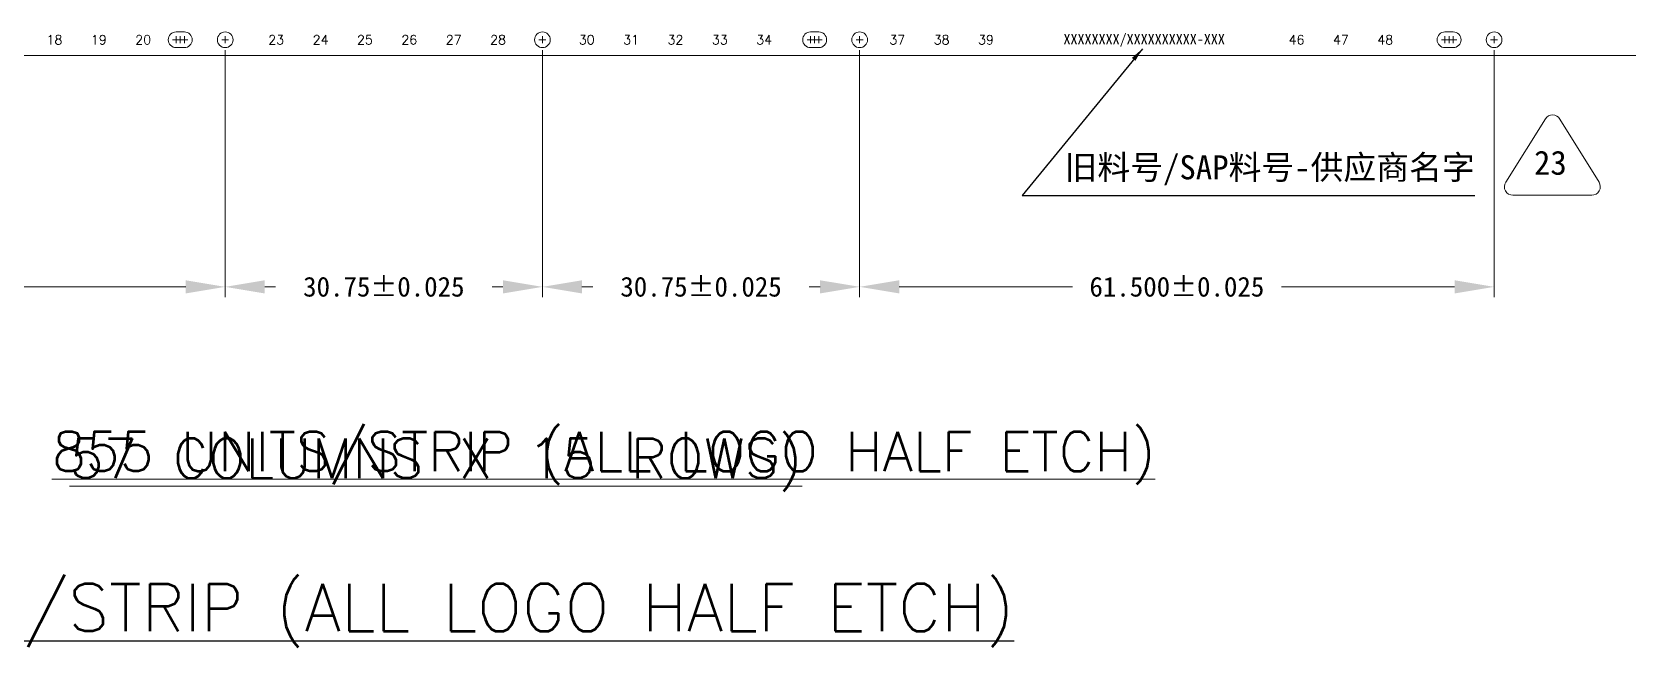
# Model space of a CAD drawing. Header units: millimetres. Extents: x -176 to -53, y -166 to -6.
# Drawn here: x -145.17 to -98.76, y -166.42 to -148.53 of the extents above; entities that cross this region are included whole.
import ezdxf

# ---------------------------------------------------------------- set-up
doc = ezdxf.new("R2010")
doc.units = ezdxf.units.MM
doc.layers.add('0D', color=4, linetype='Continuous')
doc.layers.add('标注', color=4, linetype='Continuous')
doc.layers.add('1', color=7, linetype='Continuous', lineweight=18)
doc.layers.add('1D', color=4, linetype='Continuous', lineweight=18)
doc.styles.add('SIMPLEX', font='simplex.shx', dxfattribs={"bigfont": 'gbcbig.shx'})
doc.styles.get("Standard").update_dxf_attribs({"font": 'txt', "bigfont": 'gbcbig.shx'})
doc.styles.add('宋体', font='SimSun.ttf')
doc.dimstyles.new('ISO-25', dxfattribs={"dimtxt": 2.5, "dimasz": 2.5, "dimexe": 1.25, "dimexo": 0.625, "dimtad": 1, "dimtxsty": 'Standard', "dimcen": 2.5, "dimadec": 0, "dimazin": 0, "dimtfac": 1, "dimtmove": 0, "dimatfit": 3, "dimfxl": 1, "dimarcsym": 0})

msp = doc.modelspace()

# ---------------------------------------------------------------- hatches: boundary and pattern name
at = {"layer": '标注', "lineweight": 5}
for points in [[(-140.7032, -155.7525), (-140.7032, -156.1359), (-139.5532, -155.9442)], [(-138.4032, -155.7525), (-138.4032, -156.1359), (-139.5532, -155.9442)], [(-131.4782, -155.7525), (-131.4782, -156.1359), (-130.3282, -155.9442)], [(-129.1782, -155.7525), (-129.1782, -156.1359), (-130.3282, -155.9442)], [(-122.2532, -155.7525), (-122.2532, -156.1359), (-121.1032, -155.9442)], [(-119.9532, -155.7525), (-119.9532, -156.1359), (-121.1032, -155.9442)], [(-103.8032, -155.7525), (-103.8032, -156.1359), (-102.6532, -155.9442)]]:
    msp.add_hatch(color=256, dxfattribs=at).paths.add_polyline_path(points, flags=0)

# ---------------------------------------------------------------- linework, layer by layer
at = {"layer": '1', "lineweight": 5}
msp.add_line((-92.0782, -149.209), (-168.8782, -149.209), dxfattribs=at)
for points in [[(-140.7418, -148.984, 1), (-140.7418, -148.5268), (-140.9818, -148.5268, 1), (-140.9818, -148.984)], [(-122.2918, -148.984, 1), (-122.2918, -148.5268), (-122.5318, -148.5268, 1), (-122.5318, -148.984)], [(-103.8418, -148.984, 1), (-103.8418, -148.5268), (-104.0818, -148.5268, 1), (-104.0818, -148.984)]]:
    msp.add_lwpolyline(points, format="xyb", close=True, dxfattribs=at)
for centre in [(-139.5532, -148.7554), (-130.3282, -148.7554), (-121.1032, -148.7554), (-102.6532, -148.7554)]:
    msp.add_circle(centre, 0.2286, dxfattribs=at)
at = {"layer": '1D', "lineweight": 5}
for p, q in [((-141.0818, -148.7554), (-140.8818, -148.7554)), ((-140.9818, -148.8554), (-140.9818, -148.6554)), ((-140.9618, -148.7554), (-140.7618, -148.7554)), ((-140.8618, -148.8554), (-140.8618, -148.6554)), ((-140.8418, -148.7554), (-140.6418, -148.7554)), ((-140.7418, -148.8554), (-140.7418, -148.6554)), ((-139.6532, -148.7554), (-139.4532, -148.7554)), ((-139.5532, -148.8554), (-139.5532, -148.6554)), ((-130.4282, -148.7554), (-130.2282, -148.7554)), ((-130.3282, -148.8554), (-130.3282, -148.6554)), ((-122.6318, -148.7554), (-122.4318, -148.7554)), ((-122.5318, -148.8554), (-122.5318, -148.6554)), ((-122.5118, -148.7554), (-122.3118, -148.7554)), ((-122.4118, -148.8554), (-122.4118, -148.6554)), ((-122.3918, -148.7554), (-122.1918, -148.7554)), ((-122.2918, -148.8554), (-122.2918, -148.6554)), ((-121.2032, -148.7554), (-121.0032, -148.7554)), ((-121.1032, -148.8554), (-121.1032, -148.6554)), ((-104.1818, -148.7554), (-103.9818, -148.7554)), ((-104.0818, -148.8554), (-104.0818, -148.6554)), ((-104.0618, -148.7554), (-103.8618, -148.7554)), ((-103.9618, -148.8554), (-103.9618, -148.6554)), ((-103.9418, -148.7554), (-103.7418, -148.7554)), ((-103.8418, -148.8554), (-103.8418, -148.6554)), ((-102.7532, -148.7554), (-102.5532, -148.7554)), ((-102.6532, -148.8554), (-102.6532, -148.6554))]:
    msp.add_line(p, q, dxfattribs=at)
at = {"layer": '标注', "lineweight": 5}
for p, q in [((-139.5532, -149.0554), (-139.5532, -156.2442)), ((-139.5532, -149.0554), (-139.5532, -156.2442)), ((-130.3282, -149.0554), (-130.3282, -156.2442)), ((-130.3282, -149.0554), (-130.3282, -156.2442)), ((-121.1032, -149.0554), (-121.1032, -156.2442)), ((-121.1032, -149.0554), (-121.1032, -156.2442)), ((-102.6532, -149.0554), (-102.6532, -156.2442)), ((-140.7032, -155.9442), (-145.7401, -155.9442)), ((-138.4032, -155.9442), (-138.0883, -155.9442)), ((-131.4782, -155.9442), (-131.7931, -155.9442)), ((-129.1782, -155.9442), (-128.8633, -155.9442)), ((-122.2532, -155.9442), (-122.5681, -155.9442)), ((-119.9532, -155.9442), (-114.9163, -155.9442)), ((-103.8032, -155.9442), (-108.8401, -155.9442))]:
    msp.add_line(p, q, dxfattribs=at)
at = {"layer": '标注', "color": 6, "lineweight": 5, "ltscale": 2}
msp.add_lwpolyline([(-100.7369, -151.061), (-99.6024, -152.8978, -0.5872916), (-99.8153, -153.2794), (-102.1043, -153.2794, -0.5899404), (-102.3161, -152.8961), (-101.1615, -151.0594, -0.5551437)], format="xyb", close=True, dxfattribs=at)

# ---------------------------------------------------------------- texts
at = {"layer": '0D', "lineweight": -3, "style": 'SIMPLEX'}
msp.add_text('%%U855 UNITS/STRIP (ALL LOGO HALF ETCH)', height=1.38, dxfattribs=at).set_placement((-155.1133, -165.9646, 0.0256))
at = {"layer": '标注', "lineweight": 5, "char_height": 0.267857, "attachment_point": 5, "style": '宋体'}
for s, insert in [('{\\Fsimplex|c134;18}', (-144.5196, -148.7557)), ('{\\Fsimplex|c134;19}', (-143.2296, -148.7557)), ('{\\Fsimplex|c134;20}', (-141.9396, -148.7557)), ('{\\Fsimplex|c134;23}', (-138.0696, -148.7557)), ('{\\Fsimplex|c134;24}', (-136.7796, -148.7557)), ('{\\Fsimplex|c134;25}', (-135.4896, -148.7557)), ('{\\Fsimplex|c134;26}', (-134.1996, -148.7557)), ('{\\Fsimplex|c134;27}', (-132.9096, -148.7557)), ('{\\Fsimplex|c134;28}', (-131.6196, -148.7557)), ('{\\Fsimplex|c134;30}', (-129.0396, -148.7557)), ('{\\Fsimplex|c134;31}', (-127.7496, -148.7557)), ('{\\Fsimplex|c134;32}', (-126.4596, -148.7557)), ('{\\Fsimplex|c134;33}', (-125.1696, -148.7557)), ('{\\Fsimplex|c134;34}', (-123.8796, -148.7557)), ('{\\Fsimplex|c134;37}', (-120.0096, -148.7557)), ('{\\Fsimplex|c134;38}', (-118.7196, -148.7557)), ('{\\Fsimplex|c134;39}', (-117.4296, -148.7557)), ('{\\Fsimplex|c134;46}', (-108.3996, -148.7557)), ('{\\Fsimplex|c134;47}', (-107.1096, -148.7557)), ('{\\Fsimplex|c134;48}', (-105.8196, -148.7557))]:
    msp.add_mtext(s, dxfattribs=dict(at, insert=insert))
at = {"layer": '标注', "lineweight": 5, "attachment_point": 5, "style": '宋体'}
for s, insert, char_height, width in [('{\\fSimSun|b0|i0|c134|p2;\\C4;XXXXXXXX/\\fSimSun|b0|i0|c134|p2;XXXXXXXXXX\\fSimSun|b0|i0|c134|p2;-XXX}', (-112.8291, -148.7718), 0.3, 5.742733), ('30.75%%P0.025', (-134.9407, -155.9442), 0.575, 16.428571), ('30.75%%P0.025', (-125.7157, -155.9442), 0.575, 16.428571), ('61.500%%P0.025', (-111.8782, -155.9442), 0.575, 17.989286), ('{\\Fromans,bigfont;\\L855 UNITS/STRIP (ALL LOGO HALF ETCH)}', (-128.5492, -160.926), 1.15, 109.907143)]:
    msp.add_mtext(s, dxfattribs=dict(at, insert=insert, char_height=char_height, width=width))
at = {"layer": '标注', "linetype": 'ByBlock', "lineweight": 5, "char_height": 0.7, "attachment_point": 5, "style": '宋体'}
for s, insert, width in [('旧料号/SAP料号-供应商名字', (-109.1804, -152.5512, -0.0027), 16.428571), ('23', (-101.0162, -152.338, -0.0027), 0.968274)]:
    msp.add_mtext(s, dxfattribs=dict(at, insert=insert, width=width))
at = {"layer": '标注', "lineweight": 0, "insert": (-133.4295, -161.1272, -0.2729), "char_height": 1.15, "attachment_point": 5, "style": 'SIMPLEX'}
msp.add_mtext('{\\Ftxt.shx|c134;\\L57\\Ftxt.shx|c0; COLUMNS X \\Ftxt.shx|c134;15\\Ftxt.shx|c0; ROWS)}', dxfattribs=at)

# ---------------------------------------------------------------- leaders
at = {"layer": '标注', "lineweight": 5}
msp.add_leader([(-112.8828, -149.017, -0.0291), (-116.3786, -153.2847, -0.0291), (-103.2099, -153.2847, -0.0291)], dimstyle='ISO-25', override={"dimasz": 0.4, "dimtad": 0, "dimtxsty": '宋体'}, dxfattribs=at)

doc.saveas('drawing.dxf')
